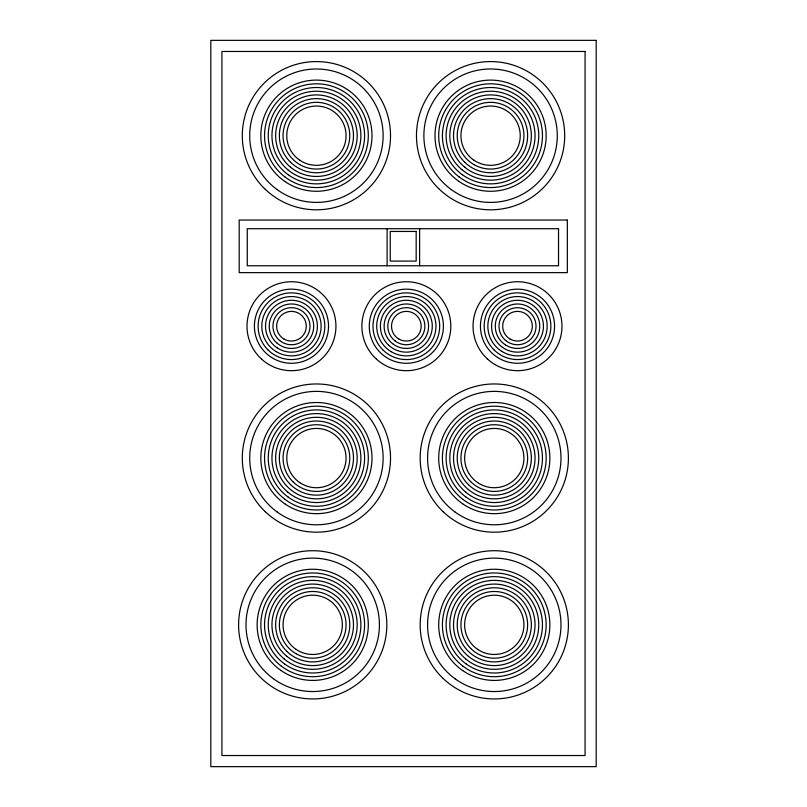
<?xml version="1.0" encoding="UTF-8"?>
<svg xmlns="http://www.w3.org/2000/svg" width="807" height="807" viewBox="0 0 807 807"><rect width="100%" height="100%" fill="white"/><g stroke="black" fill="none" stroke-linecap="round" stroke-linejoin="round"><path stroke-width="1.21" d="M419.62 228.704L419.62 265.765M387.118 228.704L387.118 265.765M596.191 40.35L210.809 40.35L210.809 766.65L596.191 766.65L596.191 40.35M585.075 51.466L221.925 51.466L221.925 755.534L585.075 755.534L585.075 51.466M567.341 220.039L239.185 220.039L239.185 272.645L567.341 272.645L567.341 220.039M558.535 228.704L247.265 228.704L247.265 265.765L558.535 265.765L558.535 228.704M416.17 231.448L390.235 231.448L390.235 261.095L416.17 261.095L416.17 231.448M261.579 678.475A74.113 74.113 0 0 0 384.737 642.291A74.113 74.113 0 0 0 291.821 553.723A74.113 74.113 0 0 0 261.579 678.475M273.442 678.748A66.699 66.699 0 0 0 379.038 631.881A66.699 66.699 0 0 0 285.658 563.861A66.699 66.699 0 0 0 273.442 678.748M281.088 670.536A55.582 55.582 0 0 0 368.113 629.369A55.582 55.582 0 0 0 288.946 574.584A55.582 55.582 0 0 0 281.088 670.536M261.609 359.165A44.466 44.466 0 0 0 334.935 335.591A44.466 44.466 0 0 0 277.86 283.882A44.466 44.466 0 0 0 261.609 359.165M271.576 357.481A37.051 37.051 0 0 0 328.489 327.813A37.051 37.051 0 0 0 274.34 293.355A37.051 37.051 0 0 0 271.576 357.481M268.196 350.107A33.349 33.349 0 0 0 323.789 334.421A33.349 33.349 0 0 0 282.41 294.121A33.349 33.349 0 0 0 268.196 350.107M494.247 350.107A33.349 33.349 0 0 0 549.839 334.421A33.349 33.349 0 0 0 508.45 294.121A33.349 33.349 0 0 0 494.247 350.107M487.65 359.165A44.466 44.466 0 0 0 560.976 335.591A44.466 44.466 0 0 0 503.901 283.882A44.466 44.466 0 0 0 487.65 359.165M497.616 357.481A37.051 37.051 0 0 0 554.53 327.813A37.051 37.051 0 0 0 500.38 293.355A37.051 37.051 0 0 0 497.616 357.481M376.486 359.165A44.466 44.466 0 0 0 449.812 335.591A44.466 44.466 0 0 0 392.737 283.882A44.466 44.466 0 0 0 376.486 359.165M386.442 357.481A37.051 37.051 0 0 0 443.366 327.813A37.051 37.051 0 0 0 389.216 293.355A37.051 37.051 0 0 0 386.442 357.481M383.073 350.107A33.349 33.349 0 0 0 438.665 334.421A33.349 33.349 0 0 0 397.286 294.121A33.349 33.349 0 0 0 383.073 350.107M443.154 678.475A74.113 74.113 0 0 0 566.312 642.291A74.113 74.113 0 0 0 473.396 553.723A74.113 74.113 0 0 0 443.154 678.475M443.154 511.719A74.113 74.113 0 0 0 566.312 475.545A74.113 74.113 0 0 0 473.396 386.967A74.113 74.113 0 0 0 443.154 511.719M462.915 499.402A51.88 51.88 0 0 0 545.754 464.59A51.88 51.88 0 0 0 474.193 410.249A51.88 51.88 0 0 0 462.915 499.402M462.663 503.79A55.582 55.582 0 0 0 549.688 462.613A55.582 55.582 0 0 0 470.521 407.838A55.582 55.582 0 0 0 462.663 503.79M265.281 511.719A74.113 74.113 0 0 0 388.439 475.545A74.113 74.113 0 0 0 295.533 386.967A74.113 74.113 0 0 0 265.281 511.719M284.79 503.79A55.582 55.582 0 0 0 371.815 462.613A55.582 55.582 0 0 0 292.648 407.838A55.582 55.582 0 0 0 284.79 503.79M277.144 511.991A66.699 66.699 0 0 0 382.75 465.135A66.699 66.699 0 0 0 289.36 397.115A66.699 66.699 0 0 0 277.144 511.991M285.053 177.005A51.88 51.88 0 0 0 367.891 142.193A51.88 51.88 0 0 0 296.32 87.862A51.88 51.88 0 0 0 285.053 177.005M284.79 181.393A55.582 55.582 0 0 0 371.815 140.226A55.582 55.582 0 0 0 292.648 85.441A55.582 55.582 0 0 0 284.79 181.393M265.281 189.332A74.113 74.113 0 0 0 388.439 153.148A74.113 74.113 0 0 0 295.533 64.58A74.113 74.113 0 0 0 265.281 189.332M439.442 189.332A74.113 74.113 0 0 0 562.61 153.148A74.113 74.113 0 0 0 469.694 64.58A74.113 74.113 0 0 0 439.442 189.332M458.951 181.393A55.582 55.582 0 0 0 545.976 140.226A55.582 55.582 0 0 0 466.809 85.441A55.582 55.582 0 0 0 458.951 181.393M451.315 189.605A66.699 66.699 0 0 0 556.911 142.738A66.699 66.699 0 0 0 463.521 74.728A66.699 66.699 0 0 0 451.315 189.605M296.068 649.363A29.647 29.647 0 0 0 342.279 626.978A29.647 29.647 0 0 0 299.79 598.148A29.647 29.647 0 0 0 296.068 649.363M296.038 653.71A33.349 33.349 0 0 0 346.062 624.83A33.349 33.349 0 0 0 296.038 595.949A33.349 33.349 0 0 0 296.038 653.71M286.888 651.41A37.051 37.051 0 0 0 348.644 633.909A37.051 37.051 0 0 0 302.605 589.181A37.051 37.051 0 0 0 286.888 651.41M286.868 656.353A40.764 40.764 0 0 0 352.931 631.447A40.764 40.764 0 0 0 298.338 586.689A40.764 40.764 0 0 0 286.868 656.353M284.014 658.805A44.466 44.466 0 0 0 356.482 632.698A44.466 44.466 0 0 0 297.642 582.997A44.466 44.466 0 0 0 284.014 658.805M284.478 663.868A48.178 48.178 0 0 0 360.628 629.763A48.178 48.178 0 0 0 293.022 580.869A48.178 48.178 0 0 0 284.478 663.868M281.34 666.148A51.88 51.88 0 0 0 364.179 631.336A51.88 51.88 0 0 0 292.618 577.005A51.88 51.88 0 0 0 281.34 666.148M477.643 649.363A29.647 29.647 0 0 0 523.854 626.978A29.647 29.647 0 0 0 481.365 598.148A29.647 29.647 0 0 0 477.643 649.363M470.703 648.414A33.349 33.349 0 0 0 526.497 633.465A33.349 33.349 0 0 0 485.653 592.62A33.349 33.349 0 0 0 470.703 648.414M468.464 651.41A37.051 37.051 0 0 0 530.219 633.909A37.051 37.051 0 0 0 484.18 589.181A37.051 37.051 0 0 0 468.464 651.41M468.443 656.353A40.764 40.764 0 0 0 534.506 631.447A40.764 40.764 0 0 0 479.913 586.689A40.764 40.764 0 0 0 468.443 656.353M465.589 658.805A44.466 44.466 0 0 0 538.057 632.698A44.466 44.466 0 0 0 479.217 582.997A44.466 44.466 0 0 0 465.589 658.805M466.053 663.868A48.178 48.178 0 0 0 542.203 629.763A48.178 48.178 0 0 0 474.597 580.869A48.178 48.178 0 0 0 466.053 663.868M462.915 666.148A51.88 51.88 0 0 0 545.754 631.336A51.88 51.88 0 0 0 474.193 577.005A51.88 51.88 0 0 0 462.915 666.148M462.663 670.536A55.582 55.582 0 0 0 549.688 629.369A55.582 55.582 0 0 0 470.521 574.584A55.582 55.582 0 0 0 462.663 670.536M455.017 678.748A66.699 66.699 0 0 0 560.613 631.881A66.699 66.699 0 0 0 467.233 563.861A66.699 66.699 0 0 0 455.017 678.748M455.017 511.991A66.699 66.699 0 0 0 560.613 465.135A66.699 66.699 0 0 0 467.233 397.115A66.699 66.699 0 0 0 455.017 511.991M477.643 482.606A29.647 29.647 0 0 0 523.854 460.232A29.647 29.647 0 0 0 481.365 431.402A29.647 29.647 0 0 0 477.643 482.606M470.703 481.658A33.349 33.349 0 0 0 526.497 466.708A33.349 33.349 0 0 0 485.653 425.864A33.349 33.349 0 0 0 470.703 481.658M468.464 484.654A37.051 37.051 0 0 0 530.219 467.152A37.051 37.051 0 0 0 484.18 422.424A37.051 37.051 0 0 0 468.464 484.654M468.443 489.597A40.764 40.764 0 0 0 534.506 464.701A40.764 40.764 0 0 0 479.913 419.933A40.764 40.764 0 0 0 468.443 489.597M465.589 492.048A44.466 44.466 0 0 0 538.057 465.942A44.466 44.466 0 0 0 479.217 416.241A44.466 44.466 0 0 0 465.589 492.048M466.053 497.112A48.178 48.178 0 0 0 542.203 463.016A48.178 48.178 0 0 0 474.597 414.112A48.178 48.178 0 0 0 466.053 497.112M299.77 482.606A29.647 29.647 0 0 0 345.981 460.232A29.647 29.647 0 0 0 303.493 431.402A29.647 29.647 0 0 0 299.77 482.606M292.84 481.658A33.349 33.349 0 0 0 348.634 466.708A33.349 33.349 0 0 0 307.79 425.864A33.349 33.349 0 0 0 292.84 481.658M290.591 484.654A37.051 37.051 0 0 0 352.346 467.152A37.051 37.051 0 0 0 306.317 422.424A37.051 37.051 0 0 0 290.591 484.654M290.57 489.597A40.764 40.764 0 0 0 356.644 464.701A40.764 40.764 0 0 0 302.04 419.933A40.764 40.764 0 0 0 290.57 489.597M287.726 492.048A44.466 44.466 0 0 0 360.184 465.942A44.466 44.466 0 0 0 301.344 416.241A44.466 44.466 0 0 0 287.726 492.048M288.19 497.112A48.178 48.178 0 0 0 364.34 463.016A48.178 48.178 0 0 0 296.734 414.112A48.178 48.178 0 0 0 288.19 497.112M285.053 499.402A51.88 51.88 0 0 0 367.891 464.59A51.88 51.88 0 0 0 296.32 410.249A51.88 51.88 0 0 0 285.053 499.402M473.941 160.22A29.647 29.647 0 0 0 520.152 137.836A29.647 29.647 0 0 0 477.663 109.006A29.647 29.647 0 0 0 473.941 160.22M299.77 160.22A29.647 29.647 0 0 0 345.981 137.836A29.647 29.647 0 0 0 303.493 109.006A29.647 29.647 0 0 0 299.77 160.22M473.911 164.578A33.349 33.349 0 0 0 523.935 135.687A33.349 33.349 0 0 0 473.911 106.806A33.349 33.349 0 0 0 473.911 164.578M464.761 162.268A37.051 37.051 0 0 0 526.507 144.766A37.051 37.051 0 0 0 480.478 100.038A37.051 37.051 0 0 0 464.761 162.268M464.741 167.21A40.764 40.764 0 0 0 530.804 142.314A40.764 40.764 0 0 0 476.201 97.546A40.764 40.764 0 0 0 464.741 167.21M461.886 169.662A44.466 44.466 0 0 0 534.345 143.555A44.466 44.466 0 0 0 475.515 93.854A44.466 44.466 0 0 0 461.886 169.662M462.35 174.726A48.178 48.178 0 0 0 538.501 140.62A48.178 48.178 0 0 0 470.895 91.726A48.178 48.178 0 0 0 462.35 174.726M459.213 177.005A51.88 51.88 0 0 0 542.052 142.193A51.88 51.88 0 0 0 470.481 87.862A51.88 51.88 0 0 0 459.213 177.005M277.144 189.605A66.699 66.699 0 0 0 382.75 142.738A66.699 66.699 0 0 0 289.36 74.728A66.699 66.699 0 0 0 277.144 189.605M299.74 164.578A33.349 33.349 0 0 0 349.764 135.687A33.349 33.349 0 0 0 299.74 106.806A33.349 33.349 0 0 0 299.74 164.578M290.591 162.268A37.051 37.051 0 0 0 352.346 144.766A37.051 37.051 0 0 0 306.317 100.038A37.051 37.051 0 0 0 290.591 162.268M290.57 167.21A40.764 40.764 0 0 0 356.644 142.314A40.764 40.764 0 0 0 302.04 97.546A40.764 40.764 0 0 0 290.57 167.21M287.726 169.662A44.466 44.466 0 0 0 360.184 143.555A44.466 44.466 0 0 0 301.344 93.854A44.466 44.466 0 0 0 287.726 169.662M288.19 174.726A48.178 48.178 0 0 0 364.34 140.62A48.178 48.178 0 0 0 296.734 91.726A48.178 48.178 0 0 0 288.19 174.726M283.852 338.93A14.819 14.819 0 0 0 306.287 326.452A14.819 14.819 0 0 0 284.266 313.257A14.819 14.819 0 0 0 283.852 338.93M279.736 340.554A18.531 18.531 0 0 0 309.757 329.206A18.531 18.531 0 0 0 284.921 308.879A18.531 18.531 0 0 0 279.736 340.554M277.245 343.298A22.233 22.233 0 0 0 313.378 329.992A22.233 22.233 0 0 0 283.782 305.349A22.233 22.233 0 0 0 277.245 343.298M277.073 347.797A25.935 25.935 0 0 0 317.353 327.894A25.935 25.935 0 0 0 279.979 302.958A25.935 25.935 0 0 0 277.073 347.797M276.256 351.66A29.647 29.647 0 0 0 321.105 326.664A29.647 29.647 0 0 0 277.033 300.315A29.647 29.647 0 0 0 276.256 351.66M398.719 338.93A14.819 14.819 0 0 0 421.163 326.452A14.819 14.819 0 0 0 399.142 313.257A14.819 14.819 0 0 0 398.719 338.93M394.966 340.836A18.531 18.531 0 0 0 424.694 328.762A18.531 18.531 0 0 0 399.374 309.051A18.531 18.531 0 0 0 394.966 340.836M393.312 344.226A22.233 22.233 0 0 0 428.456 328.489A22.233 22.233 0 0 0 397.256 305.924A22.233 22.233 0 0 0 393.312 344.226M388.722 345.245A25.935 25.935 0 0 0 431.634 331.959A25.935 25.935 0 0 0 398.668 301.435A25.935 25.935 0 0 0 388.722 345.245M391.153 351.67A29.647 29.647 0 0 0 435.982 326.643A29.647 29.647 0 0 0 391.889 300.335A29.647 29.647 0 0 0 391.153 351.67M509.893 338.93A14.819 14.819 0 0 0 532.327 326.452A14.819 14.819 0 0 0 510.306 313.257A14.819 14.819 0 0 0 509.893 338.93M505.717 340.504A18.531 18.531 0 0 0 535.777 329.286A18.531 18.531 0 0 0 511.033 308.859A18.531 18.531 0 0 0 505.717 340.504M505.505 344.922A22.233 22.233 0 0 0 539.722 327.259A22.233 22.233 0 0 0 507.31 306.458A22.233 22.233 0 0 0 505.505 344.922M502.509 347.373A25.935 25.935 0 0 0 543.333 328.631A25.935 25.935 0 0 0 506.685 302.645A25.935 25.935 0 0 0 502.509 347.373M501.974 351.469A29.647 29.647 0 0 0 547.146 327.037A29.647 29.647 0 0 0 503.407 300.133A29.647 29.647 0 0 0 501.974 351.469"/></g></svg>
